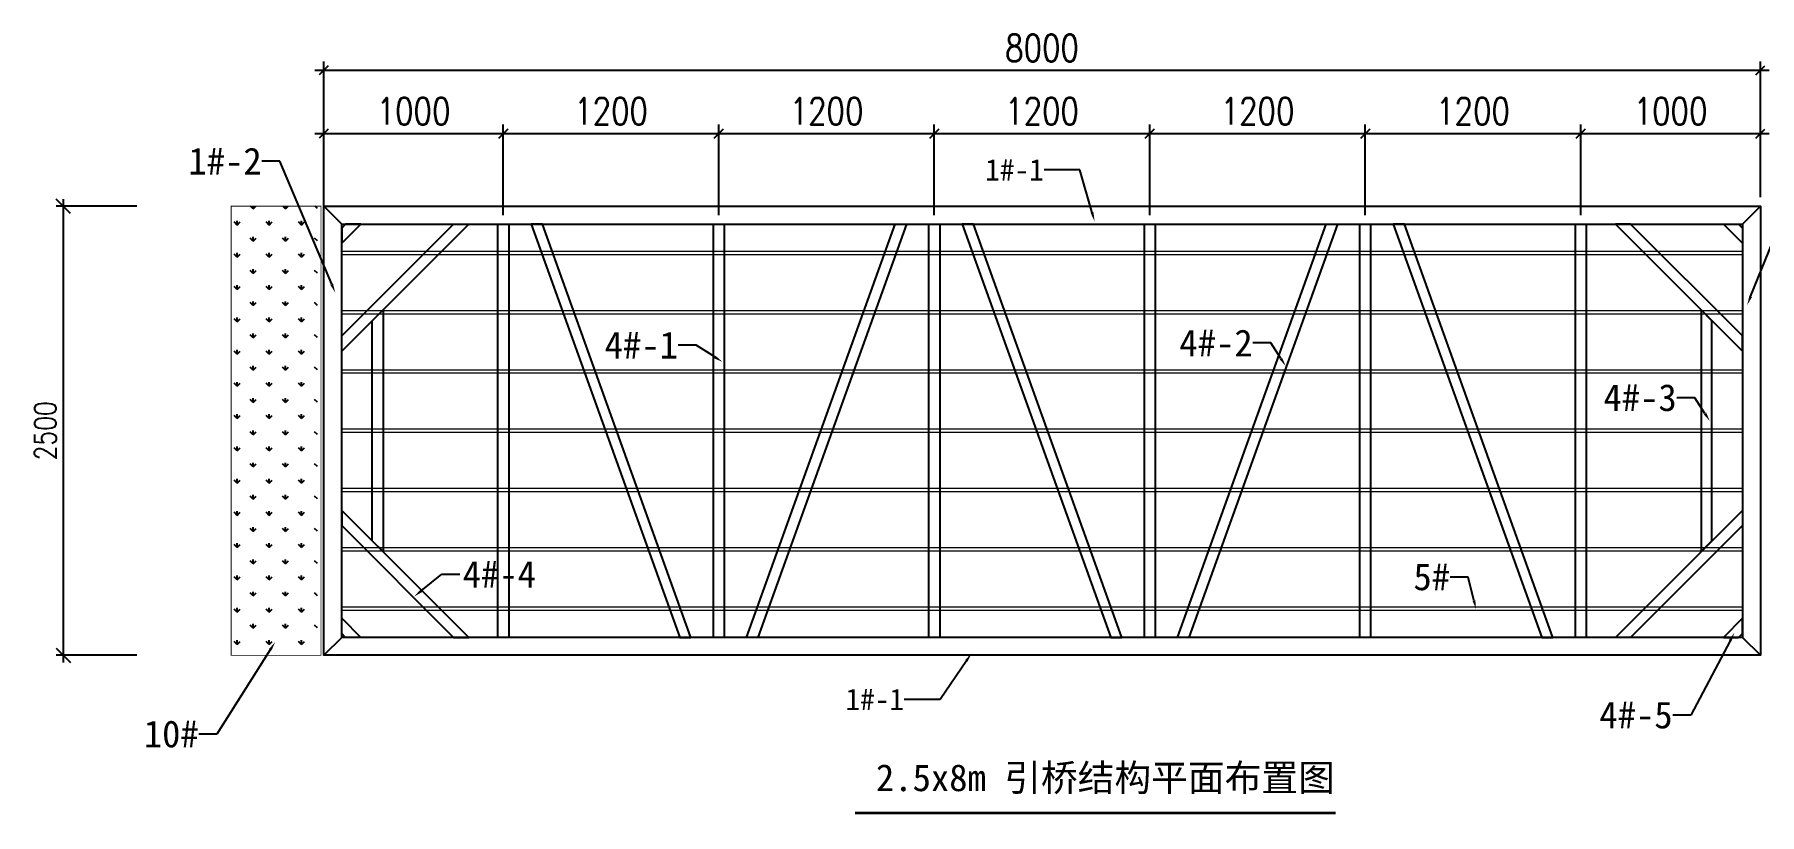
# Model space of a CAD drawing. Extents: x 8238 to 123366, y -35216 to 128109.
# Drawn here: x 98844 to 113253, y 42763 to 49277 of the extents above; entities that cross this region are included whole.
import ezdxf
from ezdxf import colors
from ezdxf.entities.mleader import LeaderData, LeaderLine
from ezdxf.math import Vec2, Vec3

# ---------------------------------------------------------------- set-up
doc = ezdxf.new("R2010")
doc.units = 0
doc.header["$LTSCALE"] = 1000
doc.header["$MEASUREMENT"] = 0
for name, color, linetype in [('打印图框', 255, 'Continuous'), ('标注', 9, 'Continuous'), ('连接端梁', 130, 'Continuous'), ('铝横梁', 220, 'Continuous'), ('铝通', 4, 'Continuous')]:
    doc.layers.add(name, color=color, linetype=linetype)
doc.layers.add('铝龙骨', color=7, linetype='Continuous', lineweight=9)
doc.styles.add('Arial', font='')
doc.styles.add('HZTXT', font='txtw.shx', dxfattribs={"width": 0.8, "bigfont": 'hztxtw.shx'})
doc.styles.get('Arial').set_extended_font_data('STXihei')
doc.dimstyles.new('DIM-40', dxfattribs={"dimscale": 40, "dimtxt": 3, "dimasz": 2, "dimexe": 1, "dimexo": 1, "dimgap": 1, "dimtad": 1, "dimdec": 1, "dimdsep": 46, "dimtxsty": 'HZTXT', "dimblk": 'OBLIQUE', "dimcen": 0, "dimdle": 1, "dimclrd": 9, "dimclre": 9, "dimclrt": 2, "dimadec": 1, "dimazin": 0, "dimtfac": 1, "dimtdec": 1, "dimtix": 1, "dimtmove": 2, "dimatfit": 3, "dimldrblk": 'OBLIQUE', "dimfxl": 15, "dimtolj": 1, "dimtzin": 0, "dimarcsym": 1})
doc.dimstyles.new('DIM-50', dxfattribs={"dimscale": 50, "dimtxt": 3, "dimasz": 1, "dimexe": 1, "dimexo": 1, "dimgap": 1, "dimtad": 1, "dimdec": 1, "dimdsep": 46, "dimtxsty": 'HZTXT', "dimblk": 'OBLIQUE', "dimblk1": 'ARCHTICK', "dimblk2": 'OBLIQUE', "dimcen": 0, "dimdle": 1, "dimclrd": 9, "dimclre": 9, "dimclrt": 2, "dimadec": 1, "dimazin": 0, "dimtfac": 1, "dimtdec": 1, "dimtix": 1, "dimtmove": 2, "dimatfit": 3, "dimldrblk": 'OBLIQUE', "dimfxl": 15, "dimtolj": 1, "dimtzin": 0, "dimarcsym": 1})

# ---------------------------------------------------------------- blocks, each defined once
blk = doc.blocks.new('_Oblique')
at = {"color": 0, "linetype": 'ByBlock', "lineweight": -2}
blk.add_line((-0.5, -0.5), (0.5, 0.5), dxfattribs=at)
blk = doc.blocks.new('*D428')
at = {"layer": 'Defpoints', "color": 0, "transparency": 16777216}
for p in [(99579.2, 49756.1, 0), (99128.4, 47256.1), (99579.1, 47256.1, 0)]:
    blk.add_point(p, dxfattribs=at)
at = {"layer": '标注', "color": 9, "lineweight": -2, "transparency": 16777216}
for p, q in [((99128.4, 49796.1), (99128.4, 47216.1)), ((99539.2, 49756.1), (99088.4, 49756.1)), ((99539.1, 47256.1), (99088.4, 47256.1))]:
    blk.add_line(p, q, dxfattribs=at)
at = {"layer": '标注', "color": 9, "lineweight": -2, "transparency": 16777216, "xscale": 80, "yscale": 80, "zscale": 80}
for p, rotation in [((99128.4, 49756.1), 90), ((99128.4, 47256.1), 270)]:
    blk.add_blockref('_Oblique', p, dxfattribs=dict(at, rotation=rotation))
at = {"layer": '标注', "color": 2, "transparency": 16777216, "insert": (99028.4, 48506.1), "char_height": 120, "attachment_point": 5, "rotation": 90, "style": 'HZTXT'}
blk.add_mtext('\\A1;2500', dxfattribs=at)
blk = doc.blocks.new('*D430')
at = {"layer": 'Defpoints', "color": 0, "linetype": 'ByBlock', "transparency": 16777216}
for p in [(100579.2, 50512.4), (100579.2, 49756.1, 0), (108579.3, 49756.1, 0)]:
    blk.add_point(p, dxfattribs=at)
at = {"layer": '标注', "color": 9, "linetype": 'ByBlock', "lineweight": -2, "transparency": 16777216}
for p, q in [((100579.2, 49806.1), (100579.2, 50562.4)), ((108579.3, 49806.1), (108579.3, 50562.4)), ((108629.3, 50512.4), (100529.2, 50512.4))]:
    blk.add_line(p, q, dxfattribs=at)
at = {"layer": '标注', "color": 9, "linetype": 'ByBlock', "lineweight": -2, "transparency": 16777216, "xscale": 50, "yscale": 50, "zscale": 50, "rotation": 180}
blk.add_blockref('_Oblique', (100579.2, 50512.4), dxfattribs=at)
at = {"layer": '标注', "color": 9, "linetype": 'ByBlock', "lineweight": -2, "transparency": 16777216, "xscale": 50, "yscale": 50, "zscale": 50}
blk.add_blockref('_Oblique', (108579.3, 50512.4), dxfattribs=at)
at = {"layer": '标注', "color": 2, "linetype": 'ByBlock', "transparency": 16777216, "insert": (104579.2, 50637.4), "char_height": 150, "attachment_point": 5, "style": 'HZTXT'}
blk.add_mtext('\\A1;8000', dxfattribs=at)
blk = doc.blocks.new('_ArchTick')
at = {"color": 0, "linetype": 'ByBlock', "const_width": 0.4}
blk.add_lwpolyline([(-0.5, -0.5), (0.5, 0.5)], dxfattribs=at)
blk = doc.blocks.new('*D431')
at = {"layer": 'Defpoints', "color": 0, "linetype": 'ByBlock', "transparency": 16777216}
for p in [(108579.3, 50160.5), (108579.3, 49756.1, 0), (107579.2, 49656.1, 0)]:
    blk.add_point(p, dxfattribs=at)
at = {"layer": '标注', "color": 9, "linetype": 'ByBlock', "lineweight": -2, "transparency": 16777216}
for p, q in [((107529.2, 50160.5), (108629.3, 50160.5)), ((107579.2, 49706.1), (107579.2, 50210.5)), ((108579.3, 49806.1), (108579.3, 50210.5))]:
    blk.add_line(p, q, dxfattribs=at)
at = {"layer": '标注', "color": 9, "linetype": 'ByBlock', "lineweight": -2, "transparency": 16777216, "xscale": 50, "yscale": 50, "zscale": 50, "rotation": 180}
blk.add_blockref('_Oblique', (107579.2, 50160.5), dxfattribs=at)
at = {"layer": '标注', "color": 9, "linetype": 'ByBlock', "lineweight": -2, "transparency": 16777216, "xscale": 50, "yscale": 50, "zscale": 50}
blk.add_blockref('_Oblique', (108579.3, 50160.5), dxfattribs=at)
at = {"layer": '标注', "color": 2, "linetype": 'ByBlock', "transparency": 16777216, "insert": (108079.2, 50285.5), "char_height": 150, "attachment_point": 5, "style": 'HZTXT'}
blk.add_mtext('\\A1;1000', dxfattribs=at)
blk = doc.blocks.new('*D434')
at = {"layer": 'Defpoints', "color": 0, "linetype": 'ByBlock', "transparency": 16777216}
for p in [(107579.2, 50160.5), (106379.2, 49656.1, 0), (107579.2, 49656.1, 0)]:
    blk.add_point(p, dxfattribs=at)
at = {"layer": '标注', "color": 9, "linetype": 'ByBlock', "lineweight": -2, "transparency": 16777216}
for p, q in [((106329.2, 50160.5), (107629.2, 50160.5)), ((106379.2, 49706.1), (106379.2, 50210.5)), ((107579.2, 49706.1), (107579.2, 50210.5))]:
    blk.add_line(p, q, dxfattribs=at)
at = {"layer": '标注', "color": 9, "linetype": 'ByBlock', "lineweight": -2, "transparency": 16777216, "xscale": 50, "yscale": 50, "zscale": 50, "rotation": 180}
blk.add_blockref('_Oblique', (106379.2, 50160.5), dxfattribs=at)
at = {"layer": '标注', "color": 9, "linetype": 'ByBlock', "lineweight": -2, "transparency": 16777216, "xscale": 50, "yscale": 50, "zscale": 50}
blk.add_blockref('_Oblique', (107579.2, 50160.5), dxfattribs=at)
at = {"layer": '标注', "color": 2, "linetype": 'ByBlock', "transparency": 16777216, "insert": (106979.2, 50285.5), "char_height": 150, "attachment_point": 5, "style": 'HZTXT'}
blk.add_mtext('\\A1;1200', dxfattribs=at)
blk = doc.blocks.new('*D435')
at = {"layer": 'Defpoints', "color": 0, "linetype": 'ByBlock', "transparency": 16777216}
for p in [(106379.2, 50160.5), (105179.2, 49656.1, 0), (106379.2, 49656.1, 0)]:
    blk.add_point(p, dxfattribs=at)
at = {"layer": '标注', "color": 9, "linetype": 'ByBlock', "lineweight": -2, "transparency": 16777216}
for p, q in [((105129.2, 50160.5), (106429.2, 50160.5)), ((105179.2, 49706.1), (105179.2, 50210.5)), ((106379.2, 49706.1), (106379.2, 50210.5))]:
    blk.add_line(p, q, dxfattribs=at)
at = {"layer": '标注', "color": 9, "linetype": 'ByBlock', "lineweight": -2, "transparency": 16777216, "xscale": 50, "yscale": 50, "zscale": 50, "rotation": 180}
blk.add_blockref('_Oblique', (105179.2, 50160.5), dxfattribs=at)
at = {"layer": '标注', "color": 9, "linetype": 'ByBlock', "lineweight": -2, "transparency": 16777216, "xscale": 50, "yscale": 50, "zscale": 50}
blk.add_blockref('_Oblique', (106379.2, 50160.5), dxfattribs=at)
at = {"layer": '标注', "color": 2, "linetype": 'ByBlock', "transparency": 16777216, "insert": (105779.2, 50285.5), "char_height": 150, "attachment_point": 5, "style": 'HZTXT'}
blk.add_mtext('\\A1;1200', dxfattribs=at)
blk = doc.blocks.new('*D436')
at = {"layer": 'Defpoints', "color": 0, "linetype": 'ByBlock', "transparency": 16777216}
for p in [(105179.2, 50160.5), (103979.2, 49656.1, 0), (105179.2, 49656.1, 0)]:
    blk.add_point(p, dxfattribs=at)
at = {"layer": '标注', "color": 9, "linetype": 'ByBlock', "lineweight": -2, "transparency": 16777216}
for p, q in [((103929.2, 50160.5), (105229.2, 50160.5)), ((103979.2, 49706.1), (103979.2, 50210.5)), ((105179.2, 49706.1), (105179.2, 50210.5))]:
    blk.add_line(p, q, dxfattribs=at)
at = {"layer": '标注', "color": 9, "linetype": 'ByBlock', "lineweight": -2, "transparency": 16777216, "xscale": 50, "yscale": 50, "zscale": 50, "rotation": 180}
blk.add_blockref('_Oblique', (103979.2, 50160.5), dxfattribs=at)
at = {"layer": '标注', "color": 9, "linetype": 'ByBlock', "lineweight": -2, "transparency": 16777216, "xscale": 50, "yscale": 50, "zscale": 50}
blk.add_blockref('_Oblique', (105179.2, 50160.5), dxfattribs=at)
at = {"layer": '标注', "color": 2, "linetype": 'ByBlock', "transparency": 16777216, "insert": (104579.2, 50285.5), "char_height": 150, "attachment_point": 5, "style": 'HZTXT'}
blk.add_mtext('\\A1;1200', dxfattribs=at)
blk = doc.blocks.new('*D437')
at = {"layer": 'Defpoints', "color": 0, "linetype": 'ByBlock', "transparency": 16777216}
for p in [(103979.2, 50160.5), (102779.2, 49656.1, 0), (103979.2, 49656.1, 0)]:
    blk.add_point(p, dxfattribs=at)
at = {"layer": '标注', "color": 9, "linetype": 'ByBlock', "lineweight": -2, "transparency": 16777216}
for p, q in [((102729.2, 50160.5), (104029.2, 50160.5)), ((102779.2, 49706.1), (102779.2, 50210.5)), ((103979.2, 49706.1), (103979.2, 50210.5))]:
    blk.add_line(p, q, dxfattribs=at)
at = {"layer": '标注', "color": 9, "linetype": 'ByBlock', "lineweight": -2, "transparency": 16777216, "xscale": 50, "yscale": 50, "zscale": 50, "rotation": 180}
blk.add_blockref('_Oblique', (102779.2, 50160.5), dxfattribs=at)
at = {"layer": '标注', "color": 9, "linetype": 'ByBlock', "lineweight": -2, "transparency": 16777216, "xscale": 50, "yscale": 50, "zscale": 50}
blk.add_blockref('_Oblique', (103979.2, 50160.5), dxfattribs=at)
at = {"layer": '标注', "color": 2, "linetype": 'ByBlock', "transparency": 16777216, "insert": (103379.2, 50285.5), "char_height": 150, "attachment_point": 5, "style": 'HZTXT'}
blk.add_mtext('\\A1;1200', dxfattribs=at)
blk = doc.blocks.new('*D438')
at = {"layer": 'Defpoints', "color": 0, "linetype": 'ByBlock', "transparency": 16777216}
for p in [(102779.2, 50160.5), (101579.2, 49656.1, 0), (102779.2, 49656.1, 0)]:
    blk.add_point(p, dxfattribs=at)
at = {"layer": '标注', "color": 9, "linetype": 'ByBlock', "lineweight": -2, "transparency": 16777216}
for p, q in [((101529.2, 50160.5), (102829.2, 50160.5)), ((101579.2, 49706.1), (101579.2, 50210.5)), ((102779.2, 49706.1), (102779.2, 50210.5))]:
    blk.add_line(p, q, dxfattribs=at)
at = {"layer": '标注', "color": 9, "linetype": 'ByBlock', "lineweight": -2, "transparency": 16777216, "xscale": 50, "yscale": 50, "zscale": 50, "rotation": 180}
blk.add_blockref('_Oblique', (101579.2, 50160.5), dxfattribs=at)
at = {"layer": '标注', "color": 9, "linetype": 'ByBlock', "lineweight": -2, "transparency": 16777216, "xscale": 50, "yscale": 50, "zscale": 50}
blk.add_blockref('_Oblique', (102779.2, 50160.5), dxfattribs=at)
at = {"layer": '标注', "color": 2, "linetype": 'ByBlock', "transparency": 16777216, "insert": (102179.2, 50285.5), "char_height": 150, "attachment_point": 5, "style": 'HZTXT'}
blk.add_mtext('\\A1;1200', dxfattribs=at)
blk = doc.blocks.new('*D439')
at = {"layer": 'Defpoints', "color": 0, "linetype": 'ByBlock', "transparency": 16777216}
for p in [(101579.2, 50160.5), (100579.2, 49636.1, 0), (101579.2, 49656.1, 0)]:
    blk.add_point(p, dxfattribs=at)
at = {"layer": '标注', "color": 9, "linetype": 'ByBlock', "lineweight": -2, "transparency": 16777216}
for p, q in [((100529.2, 50160.5), (101629.2, 50160.5)), ((100579.2, 49686.1), (100579.2, 50210.5)), ((101579.2, 49706.1), (101579.2, 50210.5))]:
    blk.add_line(p, q, dxfattribs=at)
at = {"layer": '标注', "color": 9, "linetype": 'ByBlock', "lineweight": -2, "transparency": 16777216, "xscale": 50, "yscale": 50, "zscale": 50, "rotation": 180}
blk.add_blockref('_Oblique', (100579.2, 50160.5), dxfattribs=at)
at = {"layer": '标注', "color": 9, "linetype": 'ByBlock', "lineweight": -2, "transparency": 16777216, "xscale": 50, "yscale": 50, "zscale": 50}
blk.add_blockref('_Oblique', (101579.2, 50160.5), dxfattribs=at)
at = {"layer": '标注', "color": 2, "linetype": 'ByBlock', "transparency": 16777216, "insert": (101079.2, 50285.5), "char_height": 150, "attachment_point": 5, "style": 'HZTXT'}
blk.add_mtext('\\A1;1000', dxfattribs=at)
blk = doc.blocks.new('*U1216')
at = {"layer": '铝龙骨', "color": 7}
blk.add_lwpolyline([(-3900, -10), (-3900, 10), (3900, 10), (3900, -10)], close=True, dxfattribs=at)
blk = doc.blocks.new('*U1218')
at = {"color": 0, "linetype": 'ByBlock', "lineweight": -2, "transparency": 16777216}
for p in [(0, 1980), (0, 1650), (0, 1320), (0, 990), (0, 660), (0, 330), (0, 0)]:
    blk.add_blockref('*U1216', p, dxfattribs=at)
blk = doc.blocks.new('fwewegrghtg')
h = blk.add_hatch()
h.set_pattern_fill('GRASS', color=256, scale=5)
h.set_pattern_definition([(90, (-157213.19, -22899.03), (-89.80256, 89.80256), [23.8125, -155.79262]), (45, (-157213.19, -22899.03), (-89.80256, 89.80256), [23.8125, -103.1875]), (135, (-157213.19, -22899.03), (-89.80256, -89.80256), [23.8125, -103.1875])])
h.paths.add_polyline_path([(100543.64, 49756.1), (100193.16, 49756.1), (100063.69, 49436.37), (100063.69, 47256.1), (100543.64, 47256.1)])
h.paths.add_polyline_path([(100193.16, 49756.1), (100063.69, 49756.1), (100063.69, 49436.37)], flags=17)
at = {"const_width": 5, "elevation": 0}
blk.add_lwpolyline([(100563.64, 47256.1), (100063.69, 47256.1), (100063.69, 49756.1), (100563.64, 49756.1)], close=True, dxfattribs=at)
at = {"const_width": 15, "elevation": 0}
blk.add_lwpolyline([(103536.85, 46377.36), (106214.12, 46377.36)], dxfattribs=at)
at = {"layer": '铝横梁', "color": 11, "elevation": 0}
for points in [[(100785.28, 49656.15), (100700.43, 49656.15), (100679.21, 49634.93), (100679.21, 49550.08)], [(101301.5, 49656.15), (101386.35, 49656.15), (100679.21, 48949.01), (100679.21, 49033.86)], [(101609.21, 47356.1), (101549.21, 47356.1), (101549.21, 49656.15), (101609.21, 49656.15)], [(102561.65, 47356.1), (102624.21, 47356.1), (101796.78, 49656.15), (101734.21, 49656.15)], [(102809.21, 47356.1), (102749.21, 47356.1), (102749.21, 49656.15), (102809.21, 49656.15)], [(102996.78, 47356.1), (102934.21, 47356.1), (103761.65, 49656.15), (103824.21, 49656.15)], [(104009.21, 47356.1), (103949.21, 47356.1), (103949.21, 49656.15), (104009.21, 49656.15)], [(104961.65, 47356.1), (105024.21, 47356.1), (104196.78, 49656.15), (104134.21, 49656.15)], [(105209.21, 47356.1), (105149.21, 47356.1), (105149.21, 49656.15), (105209.21, 49656.15)], [(105396.78, 47356.1), (105334.21, 47356.1), (106161.65, 49656.15), (106224.21, 49656.15)], [(106409.21, 47356.1), (106349.21, 47356.1), (106349.21, 49656.15), (106409.21, 49656.15)], [(107361.65, 47356.1), (107424.21, 47356.1), (106596.78, 49656.15), (106534.21, 49656.15)], [(107609.21, 47356.1), (107549.21, 47356.1), (107549.21, 49656.15), (107609.21, 49656.15)], [(107856.97, 49656.15), (107772.12, 49656.15), (108479.26, 48949.01), (108479.26, 49033.86)], [(108373.19, 49656.15), (108458.04, 49656.15), (108479.26, 49634.93), (108479.26, 49550.08)], [(100909.21, 47833.24), (100849.21, 47893.24), (100849.21, 49119.01), (100909.21, 49179.01)], [(108249.26, 47833.24), (108309.26, 47893.24), (108309.26, 49119.01), (108249.26, 49179.01)], [(101301.5, 47356.1), (101386.35, 47356.1), (100679.21, 48063.24), (100679.21, 47978.39)], [(107856.97, 47356.1), (107772.12, 47356.1), (108479.26, 48063.24), (108479.26, 47978.39)], [(100785.28, 47356.1), (100700.43, 47356.1), (100679.21, 47377.32), (100679.21, 47462.17)], [(108373.19, 47356.1), (108458.04, 47356.1), (108479.26, 47377.32), (108479.26, 47462.17)]]:
    blk.add_lwpolyline(points, close=True, dxfattribs=at)
at = {"layer": '铝通', "color": 4, "elevation": 0}
for points in [[(100679.21, 49656.15), (100579.21, 49756.15)], [(108479.26, 49656.02), (108579.26, 49756.15)], [(100679.34, 47356.1), (100579.21, 47256.1)], [(108479.26, 47356.1), (108579.26, 47256.1)]]:
    blk.add_lwpolyline(points, dxfattribs=at)
for points in [[(100579.21, 49756.15), (108579.26, 49756.15), (108579.26, 47256.1), (100579.21, 47256.1)], [(100679.21, 49656.15), (108479.26, 49656.15), (108479.26, 47356.1), (100679.21, 47356.1)]]:
    blk.add_lwpolyline(points, close=True, dxfattribs=at)
blk.add_blockref('*U1218', (104579.24, 47516.15, 0))
at = {"layer": '打印图框', "color": 6, "insert": (103654.15, 46649.76, 0), "char_height": 150, "attachment_point": 1, "style": 'Arial'}
blk.add_mtext_dynamic_manual_height_columns('2.5x8m 引桥结构平面布置图', width=3069.3398, gutter_width=12.5, heights=[0], dxfattribs=at)
at = {"layer": '标注', "color": 4, "linetype": 'ByBlock'}
for base, p1, p2, picture, middle in [((100579.2107, 50512.3646, 0.0021), (108579.2604, 49756.1475, 0.0026), (100579.2107, 49756.1475, 0.0026), '*D430', (104579.2356, 50637.3646, 0.0021)), ((101579.21, 50160.53, 0), (100579.21, 49636.15, 0), (101579.21, 49656.15, 0), '*D439', (101079.21, 50285.53, 0)), ((102779.21, 50160.53, 0), (101579.21, 49656.15, 0), (102779.21, 49656.15, 0), '*D438', (102179.21, 50285.53, 0)), ((103979.21, 50160.53, 0), (102779.21, 49656.15, 0), (103979.21, 49656.15, 0), '*D437', (103379.21, 50285.53, 0)), ((105179.21, 50160.53, 0), (103979.21, 49656.15, 0), (105179.21, 49656.15, 0), '*D436', (104579.21, 50285.53, 0)), ((106379.21, 50160.53, 0), (105179.21, 49656.15, 0), (106379.21, 49656.15, 0), '*D435', (105779.21, 50285.53, 0)), ((107579.21, 50160.53, 0), (106379.21, 49656.15, 0), (107579.21, 49656.15, 0), '*D434', (106979.21, 50285.53, 0)), ((108579.2604, 50160.5261, 0.0021), (107579.2107, 49656.1475, 0.0026), (108579.2604, 49756.1475, 0.0026), '*D431', (108079.2356, 50285.5261, 0.0021))]:
    dim = blk.add_linear_dim(base=base, p1=p1, p2=p2, dimstyle='DIM-50', dxfattribs=at)
    dim.commit()
    dim.dimension.update_dxf_attribs({"geometry": picture, "text_midpoint": middle})
at = {"layer": '标注'}
dim = blk.add_linear_dim(base=(99128.41, 47256.15, 0), p1=(99579.21, 49756.15, 0), p2=(99579.06, 47256.15, 0), angle=90, dimstyle='DIM-40', dxfattribs=at)
dim.commit()
dim.dimension.update_dxf_attribs({"geometry": '*D428', "text_midpoint": (99028.41, 48506.15, 0)})
at = {"layer": '标注', "color": 6}
ml = blk.add_multileader_mtext('Standard', dxfattribs=at)
ml.set_content('1#-2', color=6, style='Arial')
ml.set_leader_properties(color=9)
ml.build(insert=Vec2(0, 0))
ml.multileader.update_dxf_attribs({"dogleg_length": 100, "arrow_head_size": 50})
ctx = ml.context
ctx.base_point, ctx.char_height, ctx.arrow_head_size, ctx.landing_gap_size, ctx.plane_origin = Vec3(99696.99, 50007.73, 0), 150, 50, 1, Vec3(101988.91, 50312.01, 0)
ctx.text_align_type = 2
notes = []
notes.append((ctx, [(1, (1, 1, 0), (100334.71, 50007.73, 0), (-1, 0), 100, [(0, [(100642.87, 49275.63, 0)], 0, [])])]))
ctx.mtext.insert, ctx.mtext.alignment, ctx.mtext.flow_direction = Vec3(100233.71, 50082.73, 0), 3, 5
ml = blk.add_multileader_mtext('Standard', dxfattribs=at)
ml.set_content('1#-2', color=6, style='Arial')
ml.set_leader_properties(color=9)
ml.build(insert=Vec2(0, 0))
ml.multileader.update_dxf_attribs({"dogleg_length": 100, "arrow_head_size": 50})
ctx = ml.context
ctx.base_point, ctx.char_height, ctx.arrow_head_size, ctx.landing_gap_size, ctx.plane_origin = Vec3(108926.19, 49996.79, 0), 150, 50, 1, Vec3(113169.56, 50312.01, 0)
ctx.text_align_type = 2
notes.append((ctx, [(1, (1, 1, 0), (108826.19, 49996.79, 0), (1, 0), 100, [(0, [(108506.35, 49206.95, 0)], 0, [])])]))
ctx.mtext.insert, ctx.mtext.alignment, ctx.mtext.flow_direction = Vec3(109325.18, 50071.79, 0), 3, 5
ml = blk.add_multileader_mtext('Standard', dxfattribs=at)
ml.set_content('1#-1', color=6, style='Arial')
ml.set_leader_properties(color=9)
ml.build(insert=Vec2(0, 0))
ml.multileader.update_dxf_attribs({"dogleg_length": 200, "arrow_head_size": 50})
ctx = ml.context
ctx.base_point, ctx.char_height, ctx.arrow_head_size, ctx.landing_gap_size, ctx.plane_origin = Vec3(104211.19, 49959.31, 0), 120, 50, 1, Vec3(109312.17, 50572.62, 0)
ctx.text_align_type = 2
notes.append((ctx, [(1, (1, 1, 0), (104790.33, 49959.31, 0), (-1, 0), 200, [(0, [(104871.7, 49672.03, 0)], 0, [])])]))
ctx.mtext.insert, ctx.mtext.alignment, ctx.mtext.flow_direction = Vec3(104589.33, 50019.31, 0), 3, 5
ml = blk.add_multileader_mtext('Standard', dxfattribs=at)
ml.set_content('4#-1', color=6, style='Arial')
ml.set_leader_properties(color=9)
ml.build(insert=Vec2(0, 0))
ml.multileader.update_dxf_attribs({"dogleg_length": 100, "arrow_head_size": 50})
ctx = ml.context
ctx.base_point, ctx.char_height, ctx.arrow_head_size, ctx.landing_gap_size, ctx.plane_origin = Vec3(102050.54, 48983.4, 0), 150, 50, 1, Vec3(107288.25, 48214.44, 0)
ctx.text_align_type = 2
notes.append((ctx, [(0, (1, 1, 0), (102652.54, 48983.4, 0), (-1, 0), 100, [(0, [(102798.88, 48890.08, 0)], 0, [])])]))
ctx.mtext.insert, ctx.mtext.alignment, ctx.mtext.flow_direction = Vec3(102551.54, 49058.4, 0), 3, 5
ml = blk.add_multileader_mtext('Standard', dxfattribs=at)
ml.set_content('4#-2', color=6, style='Arial')
ml.set_leader_properties(color=9)
ml.build(insert=Vec2(0, 0))
ml.multileader.update_dxf_attribs({"dogleg_length": 100, "arrow_head_size": 50})
ctx = ml.context
ctx.base_point, ctx.char_height, ctx.arrow_head_size, ctx.landing_gap_size, ctx.plane_origin = Vec3(105186.89, 48995.05, 0), 150, 50, 1, Vec3(106501.72, 48833.92, 0)
ctx.text_align_type = 2
notes.append((ctx, [(1, (1, 1, 0), (105853.18, 48995.05, 0), (-1, 0), 100, [(0, [(105936.41, 48866.14, 0)], 0, [])])]))
ctx.mtext.insert, ctx.mtext.alignment, ctx.mtext.flow_direction = Vec3(105752.18, 49070.05, 0), 3, 5
ml = blk.add_multileader_mtext('Standard', dxfattribs=at)
ml.set_content('4#-3', color=6, style='Arial')
ml.set_leader_properties(color=9)
ml.build(insert=Vec2(0, 0))
ml.multileader.update_dxf_attribs({"dogleg_length": 100, "arrow_head_size": 50})
ctx = ml.context
ctx.base_point, ctx.char_height, ctx.arrow_head_size, ctx.landing_gap_size, ctx.plane_origin = Vec3(107548.48, 48689.2, 0), 150, 50, 1, Vec3(108863.31, 48528.07, 0)
ctx.text_align_type = 2
notes.append((ctx, [(1, (1, 1, 0), (108214.76, 48689.2, 0), (-1, 0), 100, [(0, [(108298, 48560.29, 0)], 0, [])])]))
ctx.mtext.insert, ctx.mtext.alignment, ctx.mtext.flow_direction = Vec3(108113.76, 48766.01, 0), 3, 5
ml = blk.add_multileader_mtext('Standard', dxfattribs=at)
ml.set_content('4#-4', color=6, style='Arial')
ml.set_leader_properties(color=9)
ml.build(insert=Vec2(0, 0))
ml.multileader.update_dxf_attribs({"dogleg_length": 100, "arrow_head_size": 50})
ctx = ml.context
ctx.base_point, ctx.char_height, ctx.arrow_head_size, ctx.landing_gap_size, ctx.plane_origin = Vec3(101336.69, 47707.46, 0), 150, 50, 1, Vec3(102769.29, 48581.83, 0)
ctx.text_align_type = 2
notes.append((ctx, [(0, (1, 1, 0), (101236.69, 47707.46, 0), (1, 0), 100, [(0, [(101082.9, 47583.3, 0)], 0, [])])]))
ctx.mtext.insert, ctx.mtext.alignment, ctx.mtext.flow_direction = Vec3(101760.98, 47782.46, 0), 3, 5
ml = blk.add_multileader_mtext('Standard', dxfattribs=at)
ml.set_content('5#', color=6, style='Arial')
ml.set_leader_properties(color=9)
ml.build(insert=Vec2(0, 0))
ml.multileader.update_dxf_attribs({"dogleg_length": 100, "arrow_head_size": 50})
ctx = ml.context
ctx.base_point, ctx.char_height, ctx.arrow_head_size, ctx.landing_gap_size, ctx.plane_origin = Vec3(106600.4, 47691.88, 0), 150, 50, 1, Vec3(107455.4, 48414.5, 0)
ctx.text_align_type = 2
notes.append((ctx, [(0, (1, 1, 0), (106952.4, 47691.88, 0), (-1, 0), 100, [(0, [(106995.87, 47513.71, 0)], 0, [])])]))
ctx.mtext.insert, ctx.mtext.alignment, ctx.mtext.flow_direction = Vec3(106851.4, 47768.69, 0), 3, 5
ml = blk.add_multileader_mtext('Standard', dxfattribs=at)
ml.set_content('4#-5', color=6, style='Arial')
ml.set_leader_properties(color=9)
ml.build(insert=Vec2(0, 0))
ml.multileader.update_dxf_attribs({"dogleg_length": 100, "arrow_head_size": 50})
ctx = ml.context
ctx.base_point, ctx.char_height, ctx.arrow_head_size, ctx.landing_gap_size, ctx.plane_origin = Vec3(107525.43, 46922.7), 150, 50, 1, Vec3(107363.1, 47392.06)
ctx.text_align_type = 2
notes.append((ctx, [(1, (1, 1, 0), (108191.71, 46922.7), (-1, 0), 100, [(0, [(108434.11, 47381.01)], 0, [])])]))
ctx.mtext.insert, ctx.mtext.alignment, ctx.mtext.flow_direction = Vec3(108090.71, 46999.51), 3, 5
ml = blk.add_multileader_mtext('Standard', dxfattribs=at)
ml.set_content('10#', color=6, style='Arial')
ml.set_leader_properties(color=9)
ml.build(insert=Vec2(0, 0))
ml.multileader.update_dxf_attribs({"dogleg_length": 100, "arrow_head_size": 50})
ctx = ml.context
ctx.base_point, ctx.char_height, ctx.arrow_head_size, ctx.landing_gap_size, ctx.plane_origin = Vec3(99517.86, 46816.92, 0), 150, 50, 1, Vec3(104161.59, 48252.37, 0)
ctx.text_align_type = 2
notes.append((ctx, [(1, (1, 1, 0), (99984.15, 46816.92, 0), (-1, 0), 100, [(0, [(100308.26, 47329.55, 0)], 0, [])])]))
ctx.mtext.insert, ctx.mtext.alignment, ctx.mtext.flow_direction = Vec3(99883.15, 46893.73, 0), 3, 5
ml = blk.add_multileader_mtext('Standard', dxfattribs=at)
ml.set_content('1#-1', color=6, style='Arial')
ml.set_leader_properties(color=9)
ml.build(insert=Vec2(0, 0))
ml.multileader.update_dxf_attribs({"dogleg_length": 200, "arrow_head_size": 50})
ctx = ml.context
ctx.base_point, ctx.char_height, ctx.arrow_head_size, ctx.landing_gap_size, ctx.plane_origin = Vec3(103432.43, 47010.92, 0), 120, 50, 1, Vec3(104382.76, 47481.99, 0)
ctx.text_align_type = 2
notes.append((ctx, [(0, (1, 1, 0), (104011.58, 47010.92, 0), (-1, 0), 200, [(0, [(104186.24, 47267.02, 0)], 0, [])])]))
ctx.mtext.insert, ctx.mtext.alignment, ctx.mtext.flow_direction = Vec3(103810.58, 47070.92, 0), 3, 5
for ctx, leaders in notes:
    for number, flags, end, landing, length, lines in leaders:
        leader = LeaderData()
        leader.index, (leader.has_last_leader_line, leader.has_dogleg_vector, leader.attachment_direction) = number, flags
        leader.last_leader_point, leader.dogleg_vector, leader.dogleg_length = Vec3(end), Vec3(landing), length
        for number, points, colour, breaks in lines:
            line = LeaderLine()
            line.index, line.vertices, line.color, line.breaks = number, Vec3.list(points), colors.encode_raw_color(colour), breaks
            leader.lines.append(line)
        ctx.leaders.append(leader)

msp = doc.modelspace()

# ---------------------------------------------------------------- block references
at = {"layer": '连接端梁', "color": 0, "xscale": 1.5, "yscale": 1.5, "zscale": 1.5}
msp.add_blockref('fwewegrghtg', (-49608.78, -26791.46, -0.01), dxfattribs=at)

doc.saveas('drawing.dxf')
